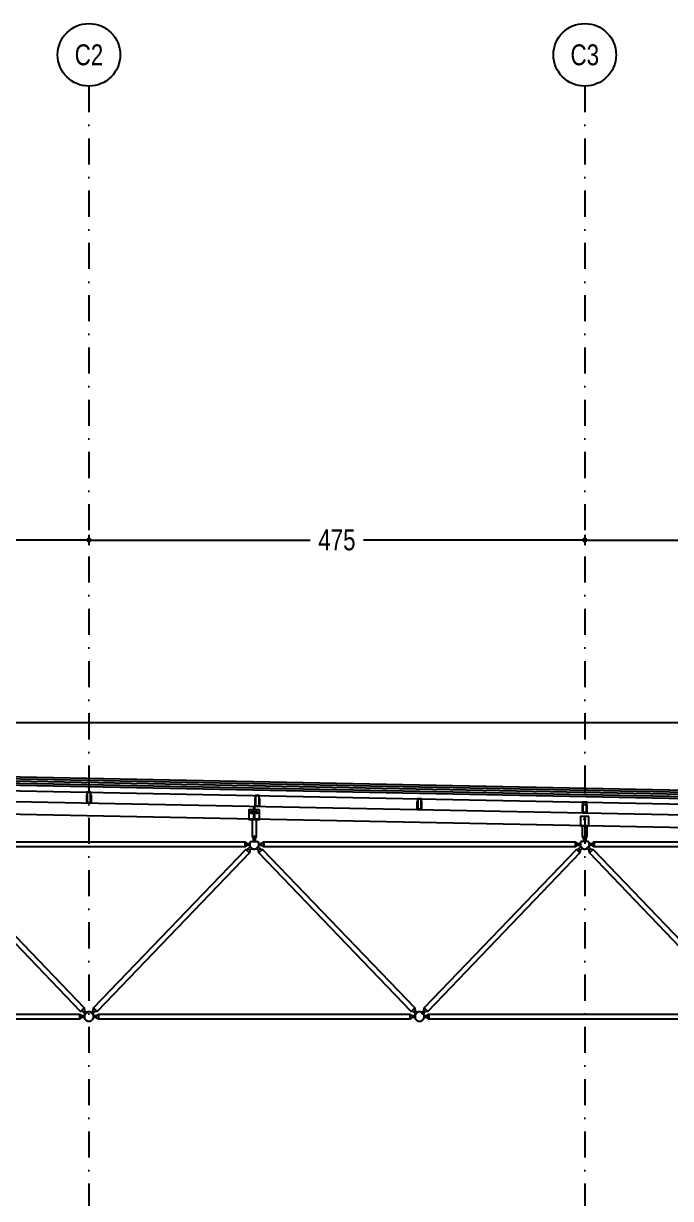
# Model space of a CAD drawing. Header units: centimetres. Extents: x 77182 to 116086, y 20619 to 33555.
# Drawn here: x 86446 to 87066, y 22384 to 23510 of the extents above; entities that cross this region are included whole.
import ezdxf
from ezdxf.enums import TextEntityAlignment as Align

# ---------------------------------------------------------------- set-up
doc = ezdxf.new("R2010")
doc.units = ezdxf.units.CM
doc.header["$LTSCALE"] = 100
doc.linetypes.add('DASHDOT2', pattern=[0.5, 0.25, -0.125, 0, -0.125])
doc.linetypes.add('HIDDEN', pattern=[9.525, 6.35, -3.175])
for name, color, linetype in [('A-ANNO-DIMS', 187, 'Continuous'), ('A-ANNO-GRID', 155, 'DASHDOT2'), ('A-ELEV-01', 255, 'Continuous'), ('A-ELEV-02', 253, 'Continuous'), ('A-WALL-INSL', 249, 'Continuous'), ('A-WALL-SNWPNL', 200, 'Continuous'), ('S-STEL', 3, 'Continuous')]:
    doc.layers.add(name, color=color, linetype=linetype)
doc.styles.add('Fields_100', font='act_simplex.shx', dxfattribs={"width": 0.8, "height": 20})
doc.linetypes.add('BATTING', pattern='A,0.00254,-2.54,[134,ltypeshp.shx,S=2.54,R=0,X=-2.54,Y=0],-5.08,[134,ltypeshp.shx,S=2.54,R=180,X=2.54,Y=0],-2.54', length=10.16254)
doc.dimstyles.new('FIELDS_100', dxfattribs={"dimscale": 0, "dimtxt": 20, "dimasz": 5, "dimexe": 5, "dimexo": 5, "dimgap": 5, "dimtad": 0, "dimdec": 0, "dimzin": 0, "dimdsep": 46, "dimtxsty": 'Fields_100', "dimblk": 'DOT', "dimcen": 0.09, "dimclrt": 50, "dimadec": 0, "dimazin": 0, "dimtfac": 1, "dimtdec": 0, "dimtix": 1, "dimtofl": 0, "dimtmove": 1, "dimatfit": 3, "dimfxl": 5, "dimfxlon": 1, "dimtolj": 1, "dimtzin": 0, "dimarcsym": 0})

# ---------------------------------------------------------------- blocks, each defined once
blk = doc.blocks.new('_Dot')
at = {"color": 0, "linetype": 'ByBlock', "lineweight": -2}
blk.add_line((-0.5, 0), (-1, 0), dxfattribs=at)
at = {"color": 0, "linetype": 'ByBlock', "const_width": 0.5}
blk.add_lwpolyline([(-0.25, 0, 1), (0.25, 0, 1)], format="xyb", close=True, dxfattribs=at)
blk = doc.blocks.new('*D84')
at = {"layer": 'A-ANNO-DIMS', "color": 0, "lineweight": -2, "transparency": 16777216}
for p, q in [((86034.1, 23020.2), (86034.1, 23010.2)), ((86039.1, 23015.2), (86246, 23015.2)), ((86504.1, 23015.2), (86297.1, 23015.2)), ((86509.1, 23020.2), (86509.1, 23010.2))]:
    blk.add_line(p, q, dxfattribs=at)
at = {"layer": 'DEFPOINTS', "color": 0, "transparency": 16777216}
for p in [(86034.1, 23215.2), (86509.1, 23215.2), (86509.1, 23015.2)]:
    blk.add_point(p, dxfattribs=at)
at = {"layer": 'A-ANNO-DIMS', "color": 0, "lineweight": -2, "transparency": 16777216, "xscale": 5, "yscale": 5, "zscale": 5, "rotation": 180}
blk.add_blockref('_Dot', (86034.1, 23015.2), dxfattribs=at)
at = {"layer": 'A-ANNO-DIMS', "color": 0, "lineweight": -2, "transparency": 16777216, "xscale": 5, "yscale": 5, "zscale": 5}
blk.add_blockref('_Dot', (86509.1, 23015.2), dxfattribs=at)
at = {"layer": 'A-ANNO-DIMS', "color": 50, "transparency": 16777216, "insert": (86271.6, 23015.2), "char_height": 20, "attachment_point": 5, "style": 'Fields_100'}
blk.add_mtext('\\A1;475', dxfattribs=at)
blk = doc.blocks.new('*D85')
at = {"layer": 'A-ANNO-DIMS', "color": 0, "lineweight": -2, "transparency": 16777216}
for p, q in [((86509.1, 23020.2), (86509.1, 23010.2)), ((86514.1, 23015.2), (86721, 23015.2)), ((86979.1, 23015.2), (86772.1, 23015.2)), ((86984.1, 23020.2), (86984.1, 23010.2))]:
    blk.add_line(p, q, dxfattribs=at)
at = {"layer": 'DEFPOINTS', "color": 0, "transparency": 16777216}
for p in [(86509.1, 23215.2), (86984.1, 23215.2), (86984.1, 23015.2)]:
    blk.add_point(p, dxfattribs=at)
at = {"layer": 'A-ANNO-DIMS', "color": 0, "lineweight": -2, "transparency": 16777216, "xscale": 5, "yscale": 5, "zscale": 5, "rotation": 180}
blk.add_blockref('_Dot', (86509.1, 23015.2), dxfattribs=at)
at = {"layer": 'A-ANNO-DIMS', "color": 0, "lineweight": -2, "transparency": 16777216, "xscale": 5, "yscale": 5, "zscale": 5}
blk.add_blockref('_Dot', (86984.1, 23015.2), dxfattribs=at)
at = {"layer": 'A-ANNO-DIMS', "color": 50, "transparency": 16777216, "insert": (86746.6, 23015.2), "char_height": 20, "attachment_point": 5, "style": 'Fields_100'}
blk.add_mtext('\\A1;475', dxfattribs=at)
blk = doc.blocks.new('*D86')
at = {"layer": 'A-ANNO-DIMS', "color": 0, "lineweight": -2, "transparency": 16777216}
for p, q in [((86984.1, 23020.2), (86984.1, 23010.2)), ((86989.1, 23015.2), (87196, 23015.2)), ((87454.1, 23015.2), (87247.1, 23015.2)), ((87459.1, 23020.2), (87459.1, 23010.2))]:
    blk.add_line(p, q, dxfattribs=at)
at = {"layer": 'DEFPOINTS', "color": 0, "transparency": 16777216}
for p in [(86984.1, 23215.2), (87459.1, 23215.2), (87459.1, 23015.2)]:
    blk.add_point(p, dxfattribs=at)
at = {"layer": 'A-ANNO-DIMS', "color": 0, "lineweight": -2, "transparency": 16777216, "xscale": 5, "yscale": 5, "zscale": 5, "rotation": 180}
blk.add_blockref('_Dot', (86984.1, 23015.2), dxfattribs=at)
at = {"layer": 'A-ANNO-DIMS', "color": 0, "lineweight": -2, "transparency": 16777216, "xscale": 5, "yscale": 5, "zscale": 5}
blk.add_blockref('_Dot', (87459.1, 23015.2), dxfattribs=at)
at = {"layer": 'A-ANNO-DIMS', "color": 50, "transparency": 16777216, "insert": (87221.6, 23015.2), "char_height": 20, "attachment_point": 5, "style": 'Fields_100'}
blk.add_mtext('\\A1;475', dxfattribs=at)

msp = doc.modelspace()

# ---------------------------------------------------------------- linework, layer by layer
at = {"layer": 'A-ANNO-GRID'}
for p, q in [((86509.1, 23450.3), (86509.1, 21881.9)), ((86984.1, 23450.3), (86984.1, 21881.9))]:
    msp.add_line(p, q, dxfattribs=at)
at = {"layer": 'A-ANNO-GRID', "linetype": 'Continuous', "ltscale": 10}
for centre in [(86509.1, 23480.3), (86984.1, 23480.3)]:
    msp.add_circle(centre, 30, dxfattribs=at)
at = {"layer": 'A-ELEV-01'}
for points in [[(84609, 22811.4), (87384, 22755.9)], [(84767.9, 22797.9), (87304.7, 22747.2)], [(84767.9, 22785.9), (87304.7, 22735.2)], [(86666.9, 22756.4), (86666.9, 22759.9)], [(86667.9, 22756.4), (86667.9, 22759.9)]]:
    msp.add_lwpolyline(points, dxfattribs=at)
at = {"layer": 'A-ELEV-01', "linetype": 'HIDDEN', "ltscale": 0.05}
for points in [[(86666.9, 22748), (86666.9, 22756.4)], [(86667.9, 22747.9), (86667.9, 22756.4)]]:
    msp.add_lwpolyline(points, dxfattribs=at)
at = {"layer": 'A-ELEV-02'}
msp.add_line((81699.4, 22840.4), (87518.6, 22840.4), dxfattribs=at)
for points in [[(86511.1, 22763.4), (86506.9, 22763.4), (86506.9, 22770.4), (86506.6, 22770.4), (86506.6, 22763.1), (86511.4, 22763.1), (86511.4, 22770.4), (86511.1, 22770.4)], [(86672.4, 22760.2), (86668.2, 22760.2), (86668.2, 22767.2), (86667.9, 22767.2), (86667.9, 22759.9), (86672.7, 22759.9), (86672.7, 22767.2), (86672.4, 22767.2)], [(86827.8, 22757.1), (86823.6, 22757.1), (86823.6, 22764.1), (86823.3, 22764.1), (86823.3, 22756.8), (86828.1, 22756.8), (86828.1, 22764.1), (86827.8, 22764.1)], [(86672.4, 22756.4), (86662.4, 22756.4), (86662.4, 22747.4), (86672.4, 22747.4)], [(86670.6, 22753.9), (86670.6, 22754), (86670.6, 22754), (86670.6, 22754), (86670.6, 22754), (86670.6, 22754), (86670.6, 22754), (86670.6, 22754), (86670.6, 22754.1), (86670.6, 22754.1), (86670.6, 22754.1), (86670.6, 22754.1), (86670.5, 22754.1), (86670.5, 22754.1), (86670.5, 22754.2), (86670.5, 22754.2), (86670.5, 22754.2), (86670.5, 22754.2), (86670.5, 22754.2), (86670.5, 22754.2), (86670.5, 22754.3), (86670.5, 22754.3), (86670.5, 22754.3), (86670.5, 22754.3), (86670.5, 22754.3), (86670.5, 22754.3), (86670.4, 22754.4), (86670.4, 22754.4), (86670.4, 22754.4), (86670.4, 22754.4), (86670.4, 22754.4), (86670.4, 22754.4), (86670.4, 22754.4), (86670.4, 22754.4), (86670.3, 22754.5), (86670.3, 22754.5), (86670.3, 22754.5), (86670.3, 22754.5), (86670.3, 22754.5), (86670.3, 22754.5), (86670.3, 22754.5), (86670.2, 22754.5), (86670.2, 22754.5), (86670.2, 22754.6), (86670.2, 22754.6), (86670.2, 22754.6), (86670.2, 22754.6), (86670.2, 22754.6), (86670.1, 22754.6), (86670.1, 22754.6), (86670.1, 22754.6), (86670.1, 22754.6), (86670.1, 22754.6), (86670.1, 22754.6), (86670, 22754.6), (86670, 22754.6), (86670, 22754.6), (86670, 22754.6), (86670, 22754.6), (86670, 22754.6), (86669.9, 22754.6), (86669.9, 22754.6), (86669.9, 22754.6), (86669.9, 22754.6), (86669.9, 22754.6), (86669.9, 22754.6), (86669.8, 22754.6), (86669.8, 22754.6), (86669.8, 22754.6), (86669.8, 22754.6), (86669.8, 22754.6), (86669.8, 22754.6), (86669.7, 22754.6), (86669.7, 22754.6), (86669.7, 22754.6), (86669.7, 22754.6), (86669.7, 22754.6), (86669.7, 22754.6), (86669.7, 22754.6), (86669.6, 22754.6), (86669.6, 22754.6), (86669.6, 22754.6), (86669.6, 22754.6), (86669.6, 22754.6), (86669.6, 22754.6), (86669.5, 22754.6), (86669.5, 22754.5), (86669.5, 22754.5), (86669.5, 22754.5), (86669.5, 22754.5), (86669.5, 22754.5), (86669.4, 22754.5), (86669.4, 22754.5), (86669.4, 22754.5), (86669.4, 22754.5), (86669.4, 22754.4), (86669.4, 22754.4), (86669.4, 22754.4), (86669.4, 22754.4), (86669.3, 22754.4), (86669.3, 22754.4), (86669.3, 22754.4), (86669.3, 22754.4), (86669.3, 22754.3), (86669.3, 22754.3), (86669.3, 22754.3), (86669.3, 22754.3), (86669.3, 22754.3), (86669.3, 22754.3), (86669.2, 22754.2), (86669.2, 22754.2), (86669.2, 22754.2), (86669.2, 22754.2), (86669.2, 22754.2), (86669.2, 22754.2), (86669.2, 22754.1), (86669.2, 22754.1), (86669.2, 22754.1), (86669.2, 22754.1), (86669.2, 22754.1), (86669.2, 22754.1), (86669.2, 22754), (86669.2, 22754), (86669.2, 22754), (86669.2, 22754), (86669.2, 22754), (86669.2, 22754), (86669.2, 22754), (86669.2, 22753.9), (86669.2, 22753.9), (86669.2, 22753.9), (86669.2, 22753.9), (86669.2, 22753.9), (86669.2, 22753.9), (86669.2, 22753.8), (86669.2, 22753.8), (86669.2, 22753.8), (86669.2, 22753.8), (86669.2, 22753.8), (86669.2, 22753.8), (86669.2, 22753.7), (86669.2, 22753.7), (86669.2, 22753.7), (86669.2, 22753.7), (86669.2, 22753.7), (86669.2, 22753.7), (86669.2, 22753.6), (86669.2, 22753.6), (86669.3, 22753.6), (86669.3, 22753.6), (86669.3, 22753.6), (86669.3, 22753.6), (86669.3, 22753.6), (86669.3, 22753.5), (86669.3, 22753.5), (86669.3, 22753.5), (86669.3, 22753.5), (86669.3, 22753.5), (86669.4, 22753.5), (86669.4, 22753.5), (86669.4, 22753.4), (86669.4, 22753.4), (86669.4, 22753.4), (86669.4, 22753.4), (86669.4, 22753.4), (86669.4, 22753.4), (86669.5, 22753.4), (86669.5, 22753.4), (86669.5, 22753.4), (86669.5, 22753.3), (86669.5, 22753.3), (86669.5, 22753.3), (86669.6, 22753.3), (86669.6, 22753.3), (86669.6, 22753.3), (86669.6, 22753.3), (86669.6, 22753.3), (86669.6, 22753.3), (86669.7, 22753.3), (86669.7, 22753.3), (86669.7, 22753.3), (86669.7, 22753.3), (86669.7, 22753.3), (86669.7, 22753.3), (86669.7, 22753.2), (86669.8, 22753.2), (86669.8, 22753.2), (86669.8, 22753.2), (86669.8, 22753.2), (86669.8, 22753.2), (86669.8, 22753.2), (86669.9, 22753.2), (86669.9, 22753.2), (86669.9, 22753.2), (86669.9, 22753.2), (86669.9, 22753.2), (86669.9, 22753.2), (86670, 22753.2), (86670, 22753.2), (86670, 22753.2), (86670, 22753.2), (86670, 22753.3), (86670, 22753.3), (86670.1, 22753.3), (86670.1, 22753.3), (86670.1, 22753.3), (86670.1, 22753.3), (86670.1, 22753.3), (86670.1, 22753.3), (86670.2, 22753.3), (86670.2, 22753.3), (86670.2, 22753.3), (86670.2, 22753.3), (86670.2, 22753.3), (86670.2, 22753.3), (86670.2, 22753.3), (86670.3, 22753.4), (86670.3, 22753.4), (86670.3, 22753.4), (86670.3, 22753.4), (86670.3, 22753.4), (86670.3, 22753.4), (86670.3, 22753.4), (86670.4, 22753.4), (86670.4, 22753.4), (86670.4, 22753.5), (86670.4, 22753.5), (86670.4, 22753.5), (86670.4, 22753.5), (86670.4, 22753.5), (86670.4, 22753.5), (86670.5, 22753.5), (86670.5, 22753.6), (86670.5, 22753.6), (86670.5, 22753.6), (86670.5, 22753.6), (86670.5, 22753.6), (86670.5, 22753.6), (86670.5, 22753.6), (86670.5, 22753.7), (86670.5, 22753.7), (86670.5, 22753.7), (86670.5, 22753.7), (86670.5, 22753.7), (86670.5, 22753.7), (86670.6, 22753.8), (86670.6, 22753.8), (86670.6, 22753.8), (86670.6, 22753.8), (86670.6, 22753.8), (86670.6, 22753.8), (86670.6, 22753.9), (86670.6, 22753.9), (86670.6, 22753.9), (86670.6, 22753.9), (86670.6, 22753.9)], [(86986.1, 22753.9), (86981.9, 22753.9), (86981.9, 22760.9), (86981.6, 22760.9), (86981.6, 22753.6), (86986.4, 22753.6), (86986.4, 22760.9), (86986.1, 22760.9)], [(86988, 22750.1), (86980, 22750.1), (86980, 22741.1), (86988, 22741.1)], [(86984.7, 22747.6), (86984.7, 22747.6), (86984.7, 22747.6), (86984.7, 22747.7), (86984.7, 22747.7), (86984.7, 22747.7), (86984.7, 22747.7), (86984.7, 22747.7), (86984.7, 22747.7), (86984.7, 22747.7), (86984.7, 22747.8), (86984.7, 22747.8), (86984.7, 22747.8), (86984.7, 22747.8), (86984.7, 22747.8), (86984.7, 22747.8), (86984.7, 22747.9), (86984.7, 22747.9), (86984.7, 22747.9), (86984.7, 22747.9), (86984.7, 22747.9), (86984.7, 22747.9), (86984.6, 22748), (86984.6, 22748), (86984.6, 22748), (86984.6, 22748), (86984.6, 22748), (86984.6, 22748), (86984.6, 22748), (86984.6, 22748.1), (86984.6, 22748.1), (86984.6, 22748.1), (86984.5, 22748.1), (86984.5, 22748.1), (86984.5, 22748.1), (86984.5, 22748.1), (86984.5, 22748.1), (86984.5, 22748.2), (86984.5, 22748.2), (86984.4, 22748.2), (86984.4, 22748.2), (86984.4, 22748.2), (86984.4, 22748.2), (86984.4, 22748.2), (86984.4, 22748.2), (86984.3, 22748.2), (86984.3, 22748.2), (86984.3, 22748.2), (86984.3, 22748.3), (86984.3, 22748.3), (86984.3, 22748.3), (86984.3, 22748.3), (86984.2, 22748.3), (86984.2, 22748.3), (86984.2, 22748.3), (86984.2, 22748.3), (86984.2, 22748.3), (86984.2, 22748.3), (86984.1, 22748.3), (86984.1, 22748.3), (86984.1, 22748.3), (86984.1, 22748.3), (86984.1, 22748.3), (86984.1, 22748.3), (86984, 22748.3), (86984, 22748.3), (86984, 22748.3), (86984, 22748.3), (86984, 22748.3), (86984, 22748.3), (86983.9, 22748.3), (86983.9, 22748.3), (86983.9, 22748.3), (86983.9, 22748.3), (86983.9, 22748.3), (86983.9, 22748.3), (86983.9, 22748.3), (86983.8, 22748.3), (86983.8, 22748.3), (86983.8, 22748.3), (86983.8, 22748.3), (86983.8, 22748.2), (86983.8, 22748.2), (86983.7, 22748.2), (86983.7, 22748.2), (86983.7, 22748.2), (86983.7, 22748.2), (86983.7, 22748.2), (86983.7, 22748.2), (86983.6, 22748.2), (86983.6, 22748.2), (86983.6, 22748.2), (86983.6, 22748.1), (86983.6, 22748.1), (86983.6, 22748.1), (86983.6, 22748.1), (86983.5, 22748.1), (86983.5, 22748.1), (86983.5, 22748.1), (86983.5, 22748.1), (86983.5, 22748), (86983.5, 22748), (86983.5, 22748), (86983.5, 22748), (86983.5, 22748), (86983.4, 22748), (86983.4, 22748), (86983.4, 22747.9), (86983.4, 22747.9), (86983.4, 22747.9), (86983.4, 22747.9), (86983.4, 22747.9), (86983.4, 22747.9), (86983.4, 22747.8), (86983.4, 22747.8), (86983.4, 22747.8), (86983.4, 22747.8), (86983.4, 22747.8), (86983.4, 22747.8), (86983.4, 22747.7), (86983.4, 22747.7), (86983.4, 22747.7), (86983.3, 22747.7), (86983.3, 22747.7), (86983.3, 22747.7), (86983.3, 22747.7), (86983.3, 22747.6), (86983.3, 22747.6), (86983.3, 22747.6), (86983.3, 22747.6), (86983.3, 22747.6), (86983.3, 22747.6), (86983.3, 22747.5), (86983.3, 22747.5), (86983.3, 22747.5), (86983.4, 22747.5), (86983.4, 22747.5), (86983.4, 22747.5), (86983.4, 22747.4), (86983.4, 22747.4), (86983.4, 22747.4), (86983.4, 22747.4), (86983.4, 22747.4), (86983.4, 22747.4), (86983.4, 22747.3), (86983.4, 22747.3), (86983.4, 22747.3), (86983.4, 22747.3), (86983.4, 22747.3), (86983.4, 22747.3), (86983.4, 22747.3), (86983.4, 22747.2), (86983.5, 22747.2), (86983.5, 22747.2), (86983.5, 22747.2), (86983.5, 22747.2), (86983.5, 22747.2), (86983.5, 22747.1), (86983.5, 22747.1), (86983.5, 22747.1), (86983.5, 22747.1), (86983.6, 22747.1), (86983.6, 22747.1), (86983.6, 22747.1), (86983.6, 22747.1), (86983.6, 22747), (86983.6, 22747), (86983.6, 22747), (86983.7, 22747), (86983.7, 22747), (86983.7, 22747), (86983.7, 22747), (86983.7, 22747), (86983.7, 22747), (86983.8, 22747), (86983.8, 22747), (86983.8, 22747), (86983.8, 22746.9), (86983.8, 22746.9), (86983.8, 22746.9), (86983.9, 22746.9), (86983.9, 22746.9), (86983.9, 22746.9), (86983.9, 22746.9), (86983.9, 22746.9), (86983.9, 22746.9), (86983.9, 22746.9), (86984, 22746.9), (86984, 22746.9), (86984, 22746.9), (86984, 22746.9), (86984, 22746.9), (86984, 22746.9), (86984.1, 22746.9), (86984.1, 22746.9), (86984.1, 22746.9), (86984.1, 22746.9), (86984.1, 22746.9), (86984.1, 22746.9), (86984.2, 22746.9), (86984.2, 22746.9), (86984.2, 22746.9), (86984.2, 22746.9), (86984.2, 22746.9), (86984.2, 22746.9), (86984.3, 22746.9), (86984.3, 22746.9), (86984.3, 22746.9), (86984.3, 22747), (86984.3, 22747), (86984.3, 22747), (86984.3, 22747), (86984.4, 22747), (86984.4, 22747), (86984.4, 22747), (86984.4, 22747), (86984.4, 22747), (86984.4, 22747), (86984.5, 22747), (86984.5, 22747), (86984.5, 22747.1), (86984.5, 22747.1), (86984.5, 22747.1), (86984.5, 22747.1), (86984.5, 22747.1), (86984.6, 22747.1), (86984.6, 22747.1), (86984.6, 22747.1), (86984.6, 22747.2), (86984.6, 22747.2), (86984.6, 22747.2), (86984.6, 22747.2), (86984.6, 22747.2), (86984.6, 22747.2), (86984.6, 22747.3), (86984.7, 22747.3), (86984.7, 22747.3), (86984.7, 22747.3), (86984.7, 22747.3), (86984.7, 22747.3), (86984.7, 22747.3), (86984.7, 22747.4), (86984.7, 22747.4), (86984.7, 22747.4), (86984.7, 22747.4), (86984.7, 22747.4), (86984.7, 22747.4), (86984.7, 22747.5), (86984.7, 22747.5), (86984.7, 22747.5), (86984.7, 22747.5), (86984.7, 22747.5), (86984.7, 22747.5), (86984.7, 22747.6), (86984.7, 22747.6), (86984.7, 22747.6)], [(86354.3, 22721.1), (86356.3, 22719), (86358.8, 22718.5), (86504.5, 22566.6), (86504.8, 22564.2), (86506.9, 22562.1), (86505.5, 22560.7), (86503.4, 22562.8), (86501, 22563.3), (86355.3, 22715.2), (86354.9, 22717.6), (86352.8, 22719.8)], [(86670.9, 22721.1), (86673, 22719), (86675.4, 22718.5), (86821.2, 22566.6), (86821.5, 22564.2), (86823.6, 22562.1), (86822.1, 22560.7), (86820.1, 22562.8), (86817.7, 22563.3), (86671.9, 22715.2), (86671.6, 22717.6), (86669.5, 22719.8)], [(86827.8, 22562.1), (86829.9, 22564.2), (86830.3, 22566.6), (86976, 22718.5), (86978.4, 22719), (86980.5, 22721.1), (86981.9, 22719.8), (86979.8, 22717.6), (86979.5, 22715.2), (86833.8, 22563.3), (86831.3, 22562.8), (86829.3, 22560.7)], [(86987.6, 22721.1), (86989.7, 22719), (86992.1, 22718.5), (87137.8, 22566.6), (87138.2, 22564.2), (87140.3, 22562.1), (87138.8, 22560.7), (87136.7, 22562.8), (87134.3, 22563.3), (86988.6, 22715.2), (86988.2, 22717.6), (86986.2, 22719.8)], [(86513.5, 22558.4), (86513.5, 22558.5), (86513.5, 22558.6), (86513.5, 22558.7), (86513.5, 22558.8), (86513.5, 22558.9), (86513.5, 22559), (86513.5, 22559.1), (86513.5, 22559.2), (86513.4, 22559.3), (86513.4, 22559.4), (86513.4, 22559.5), (86513.4, 22559.6), (86513.3, 22559.8), (86513.3, 22559.9), (86513.3, 22560), (86513.2, 22560.1), (86513.2, 22560.2), (86513.1, 22560.3), (86513.1, 22560.4), (86513, 22560.5), (86513, 22560.6), (86512.9, 22560.7), (86512.9, 22560.8), (86512.8, 22560.9), (86512.7, 22561), (86512.7, 22561.1), (86512.6, 22561.2), (86512.5, 22561.2), (86512.5, 22561.3), (86512.4, 22561.4), (86512.3, 22561.5), (86512.2, 22561.6), (86512.1, 22561.7), (86512.1, 22561.8), (86512, 22561.8), (86511.9, 22561.9), (86511.8, 22562), (86511.7, 22562), (86511.6, 22562.1), (86511.5, 22562.2), (86511.4, 22562.2), (86511.3, 22562.3), (86511.2, 22562.4), (86511.1, 22562.4), (86511, 22562.5), (86510.9, 22562.5), (86510.8, 22562.6), (86510.7, 22562.6), (86510.6, 22562.6), (86510.5, 22562.7), (86510.4, 22562.7), (86510.3, 22562.7), (86510.2, 22562.8), (86510.1, 22562.8), (86510, 22562.8), (86509.9, 22562.8), (86509.8, 22562.9), (86509.7, 22562.9), (86509.6, 22562.9), (86509.4, 22562.9), (86509.3, 22562.9), (86509.2, 22562.9), (86509.1, 22562.9), (86509, 22562.9), (86508.9, 22562.9), (86508.8, 22562.9), (86508.7, 22562.9), (86508.6, 22562.9), (86508.5, 22562.9), (86508.4, 22562.9), (86508.3, 22562.9), (86508.2, 22562.8), (86508.1, 22562.8), (86508, 22562.8), (86507.9, 22562.8), (86507.8, 22562.7), (86507.7, 22562.7), (86507.6, 22562.7), (86507.5, 22562.6), (86507.4, 22562.6), (86507.3, 22562.6), (86507.2, 22562.5), (86507.1, 22562.5), (86507, 22562.4), (86506.9, 22562.4), (86506.8, 22562.3), (86506.7, 22562.2), (86506.6, 22562.2), (86506.5, 22562.1), (86506.4, 22562), (86506.3, 22562), (86506.2, 22561.9), (86506.1, 22561.8), (86506, 22561.8), (86505.9, 22561.7), (86505.9, 22561.6), (86505.8, 22561.5), (86505.7, 22561.4), (86505.6, 22561.3), (86505.5, 22561.2), (86505.5, 22561.2), (86505.4, 22561.1), (86505.3, 22561), (86505.3, 22560.9), (86505.2, 22560.8), (86505.2, 22560.7), (86505.1, 22560.6), (86505, 22560.5), (86505, 22560.4), (86504.9, 22560.3), (86504.9, 22560.2), (86504.9, 22560.1), (86504.8, 22560), (86504.8, 22559.9), (86504.7, 22559.8), (86504.7, 22559.6), (86504.7, 22559.5), (86504.7, 22559.4), (86504.6, 22559.3), (86504.6, 22559.2), (86504.6, 22559.1), (86504.6, 22559), (86504.6, 22558.9), (86504.6, 22558.8), (86504.6, 22558.7), (86504.5, 22558.6), (86504.5, 22558.5), (86504.5, 22558.4), (86504.5, 22558.3), (86504.5, 22558.2), (86504.6, 22558.1), (86504.6, 22558), (86504.6, 22557.9), (86504.6, 22557.8), (86504.6, 22557.7), (86504.6, 22557.6), (86504.6, 22557.5), (86504.7, 22557.4), (86504.7, 22557.3), (86504.7, 22557.2), (86504.7, 22557.1), (86504.8, 22557), (86504.8, 22556.9), (86504.9, 22556.8), (86504.9, 22556.6), (86504.9, 22556.5), (86505, 22556.4), (86505, 22556.3), (86505.1, 22556.2), (86505.2, 22556.1), (86505.2, 22556), (86505.3, 22555.9), (86505.3, 22555.9), (86505.4, 22555.8), (86505.5, 22555.7), (86505.5, 22555.6), (86505.6, 22555.5), (86505.7, 22555.4), (86505.8, 22555.3), (86505.9, 22555.2), (86505.9, 22555.1), (86506, 22555.1), (86506.1, 22555), (86506.2, 22554.9), (86506.3, 22554.8), (86506.4, 22554.8), (86506.5, 22554.7), (86506.6, 22554.6), (86506.7, 22554.6), (86506.8, 22554.5), (86506.9, 22554.5), (86507, 22554.4), (86507.1, 22554.4), (86507.2, 22554.3), (86507.3, 22554.3), (86507.4, 22554.2), (86507.5, 22554.2), (86507.6, 22554.1), (86507.7, 22554.1), (86507.8, 22554.1), (86507.9, 22554.1), (86508, 22554), (86508.1, 22554), (86508.2, 22554), (86508.3, 22554), (86508.4, 22554), (86508.5, 22553.9), (86508.6, 22553.9), (86508.7, 22553.9), (86508.8, 22553.9), (86508.9, 22553.9), (86509, 22553.9), (86509.1, 22553.9), (86509.2, 22553.9), (86509.3, 22553.9), (86509.4, 22553.9), (86509.6, 22553.9), (86509.7, 22554), (86509.8, 22554), (86509.9, 22554), (86510, 22554), (86510.1, 22554), (86510.2, 22554.1), (86510.3, 22554.1), (86510.4, 22554.1), (86510.5, 22554.1), (86510.6, 22554.2), (86510.7, 22554.2), (86510.8, 22554.3), (86510.9, 22554.3), (86511, 22554.4), (86511.1, 22554.4), (86511.2, 22554.5), (86511.3, 22554.5), (86511.4, 22554.6), (86511.5, 22554.6), (86511.6, 22554.7), (86511.7, 22554.8), (86511.8, 22554.8), (86511.9, 22554.9), (86512, 22555), (86512.1, 22555.1), (86512.1, 22555.1), (86512.2, 22555.2), (86512.3, 22555.3), (86512.4, 22555.4), (86512.5, 22555.5), (86512.5, 22555.6), (86512.6, 22555.7), (86512.7, 22555.8), (86512.7, 22555.9), (86512.8, 22555.9), (86512.9, 22556), (86512.9, 22556.1), (86513, 22556.2), (86513, 22556.3), (86513.1, 22556.4), (86513.1, 22556.5), (86513.2, 22556.6), (86513.2, 22556.8), (86513.3, 22556.9), (86513.3, 22557), (86513.3, 22557.1), (86513.4, 22557.2), (86513.4, 22557.3), (86513.4, 22557.4), (86513.4, 22557.5), (86513.5, 22557.6), (86513.5, 22557.7), (86513.5, 22557.8), (86513.5, 22557.9), (86513.5, 22558), (86513.5, 22558.1), (86513.5, 22558.2), (86513.5, 22558.3)], [(86830.2, 22558.4), (86830.2, 22558.5), (86830.2, 22558.6), (86830.2, 22558.7), (86830.2, 22558.8), (86830.2, 22558.9), (86830.2, 22559), (86830.2, 22559.1), (86830.1, 22559.2), (86830.1, 22559.3), (86830.1, 22559.4), (86830.1, 22559.5), (86830, 22559.6), (86830, 22559.8), (86830, 22559.9), (86829.9, 22560), (86829.9, 22560.1), (86829.9, 22560.2), (86829.8, 22560.3), (86829.8, 22560.4), (86829.7, 22560.5), (86829.7, 22560.6), (86829.6, 22560.7), (86829.5, 22560.8), (86829.5, 22560.9), (86829.4, 22561), (86829.3, 22561.1), (86829.3, 22561.2), (86829.2, 22561.2), (86829.1, 22561.3), (86829.1, 22561.4), (86829, 22561.5), (86828.9, 22561.6), (86828.8, 22561.7), (86828.7, 22561.8), (86828.6, 22561.8), (86828.5, 22561.9), (86828.5, 22562), (86828.4, 22562), (86828.3, 22562.1), (86828.2, 22562.2), (86828.1, 22562.2), (86828, 22562.3), (86827.9, 22562.4), (86827.8, 22562.4), (86827.7, 22562.5), (86827.6, 22562.5), (86827.5, 22562.6), (86827.4, 22562.6), (86827.3, 22562.6), (86827.2, 22562.7), (86827.1, 22562.7), (86826.9, 22562.7), (86826.8, 22562.8), (86826.7, 22562.8), (86826.6, 22562.8), (86826.5, 22562.8), (86826.4, 22562.9), (86826.3, 22562.9), (86826.2, 22562.9), (86826.1, 22562.9), (86826, 22562.9), (86825.9, 22562.9), (86825.8, 22562.9), (86825.7, 22562.9), (86825.6, 22562.9), (86825.5, 22562.9), (86825.4, 22562.9), (86825.3, 22562.9), (86825.2, 22562.9), (86825.1, 22562.9), (86825, 22562.9), (86824.9, 22562.8), (86824.8, 22562.8), (86824.7, 22562.8), (86824.6, 22562.8), (86824.5, 22562.7), (86824.4, 22562.7), (86824.3, 22562.7), (86824.2, 22562.6), (86824.1, 22562.6), (86823.9, 22562.6), (86823.8, 22562.5), (86823.7, 22562.5), (86823.6, 22562.4), (86823.5, 22562.4), (86823.4, 22562.3), (86823.3, 22562.2), (86823.2, 22562.2), (86823.2, 22562.1), (86823.1, 22562), (86823, 22562), (86822.9, 22561.9), (86822.8, 22561.8), (86822.7, 22561.8), (86822.6, 22561.7), (86822.5, 22561.6), (86822.4, 22561.5), (86822.4, 22561.4), (86822.3, 22561.3), (86822.2, 22561.2), (86822.1, 22561.2), (86822.1, 22561.1), (86822, 22561), (86821.9, 22560.9), (86821.9, 22560.8), (86821.8, 22560.7), (86821.8, 22560.6), (86821.7, 22560.5), (86821.7, 22560.4), (86821.6, 22560.3), (86821.6, 22560.2), (86821.5, 22560.1), (86821.5, 22560), (86821.4, 22559.9), (86821.4, 22559.8), (86821.4, 22559.6), (86821.4, 22559.5), (86821.3, 22559.4), (86821.3, 22559.3), (86821.3, 22559.2), (86821.3, 22559.1), (86821.3, 22559), (86821.2, 22558.9), (86821.2, 22558.8), (86821.2, 22558.7), (86821.2, 22558.6), (86821.2, 22558.5), (86821.2, 22558.4), (86821.2, 22558.3), (86821.2, 22558.2), (86821.2, 22558.1), (86821.2, 22558), (86821.2, 22557.9), (86821.3, 22557.8), (86821.3, 22557.7), (86821.3, 22557.6), (86821.3, 22557.5), (86821.3, 22557.4), (86821.4, 22557.3), (86821.4, 22557.2), (86821.4, 22557.1), (86821.4, 22557), (86821.5, 22556.9), (86821.5, 22556.8), (86821.6, 22556.6), (86821.6, 22556.5), (86821.7, 22556.4), (86821.7, 22556.3), (86821.8, 22556.2), (86821.8, 22556.1), (86821.9, 22556), (86821.9, 22555.9), (86822, 22555.9), (86822.1, 22555.8), (86822.1, 22555.7), (86822.2, 22555.6), (86822.3, 22555.5), (86822.4, 22555.4), (86822.4, 22555.3), (86822.5, 22555.2), (86822.6, 22555.1), (86822.7, 22555.1), (86822.8, 22555), (86822.9, 22554.9), (86823, 22554.8), (86823.1, 22554.8), (86823.2, 22554.7), (86823.2, 22554.6), (86823.3, 22554.6), (86823.4, 22554.5), (86823.5, 22554.5), (86823.6, 22554.4), (86823.7, 22554.4), (86823.8, 22554.3), (86823.9, 22554.3), (86824.1, 22554.2), (86824.2, 22554.2), (86824.3, 22554.1), (86824.4, 22554.1), (86824.5, 22554.1), (86824.6, 22554.1), (86824.7, 22554), (86824.8, 22554), (86824.9, 22554), (86825, 22554), (86825.1, 22554), (86825.2, 22553.9), (86825.3, 22553.9), (86825.4, 22553.9), (86825.5, 22553.9), (86825.6, 22553.9), (86825.7, 22553.9), (86825.8, 22553.9), (86825.9, 22553.9), (86826, 22553.9), (86826.1, 22553.9), (86826.2, 22553.9), (86826.3, 22554), (86826.4, 22554), (86826.5, 22554), (86826.6, 22554), (86826.7, 22554), (86826.8, 22554.1), (86826.9, 22554.1), (86827.1, 22554.1), (86827.2, 22554.1), (86827.3, 22554.2), (86827.4, 22554.2), (86827.5, 22554.3), (86827.6, 22554.3), (86827.7, 22554.4), (86827.8, 22554.4), (86827.9, 22554.5), (86828, 22554.5), (86828.1, 22554.6), (86828.2, 22554.6), (86828.3, 22554.7), (86828.4, 22554.8), (86828.5, 22554.8), (86828.5, 22554.9), (86828.6, 22555), (86828.7, 22555.1), (86828.8, 22555.1), (86828.9, 22555.2), (86829, 22555.3), (86829.1, 22555.4), (86829.1, 22555.5), (86829.2, 22555.6), (86829.3, 22555.7), (86829.3, 22555.8), (86829.4, 22555.9), (86829.5, 22555.9), (86829.5, 22556), (86829.6, 22556.1), (86829.7, 22556.2), (86829.7, 22556.3), (86829.8, 22556.4), (86829.8, 22556.5), (86829.9, 22556.6), (86829.9, 22556.8), (86829.9, 22556.9), (86830, 22557), (86830, 22557.1), (86830, 22557.2), (86830.1, 22557.3), (86830.1, 22557.4), (86830.1, 22557.5), (86830.1, 22557.6), (86830.2, 22557.7), (86830.2, 22557.8), (86830.2, 22557.9), (86830.2, 22558), (86830.2, 22558.1), (86830.2, 22558.2), (86830.2, 22558.3)]]:
    msp.add_lwpolyline(points, close=True, dxfattribs=at)
for points in [[(86506.6, 22769.1), (86506.9, 22769.1)], [(86506.6, 22767.7), (86506.9, 22767.7)], [(86511.1, 22769.1), (86511.4, 22769.1)], [(86511.1, 22767.7), (86511.4, 22767.7)], [(86667.9, 22765.9), (86668.2, 22765.9)], [(86667.9, 22764.5), (86668.2, 22764.5)], [(86672.4, 22765.9), (86672.7, 22765.9)], [(86672.4, 22764.5), (86672.7, 22764.5)], [(86664.6, 22754.6), (86664.6, 22754.6), (86664.5, 22754.6), (86664.5, 22754.6), (86664.5, 22754.6), (86664.5, 22754.6), (86664.5, 22754.6), (86664.5, 22754.6), (86664.4, 22754.6), (86664.4, 22754.6), (86664.4, 22754.6), (86664.4, 22754.6), (86664.4, 22754.6), (86664.4, 22754.6), (86664.4, 22754.6), (86664.3, 22754.6), (86664.3, 22754.6), (86664.3, 22754.6), (86664.3, 22754.6), (86664.3, 22754.6), (86664.3, 22754.6), (86664.2, 22754.6), (86664.2, 22754.5), (86664.2, 22754.5), (86664.2, 22754.5), (86664.2, 22754.5), (86664.2, 22754.5), (86664.1, 22754.5), (86664.1, 22754.5), (86664.1, 22754.5), (86664.1, 22754.5), (86664.1, 22754.4), (86664.1, 22754.4), (86664.1, 22754.4), (86664.1, 22754.4), (86664, 22754.4), (86664, 22754.4), (86664, 22754.4), (86664, 22754.4), (86664, 22754.3), (86664, 22754.3), (86664, 22754.3), (86664, 22754.3), (86664, 22754.3), (86664, 22754.3), (86663.9, 22754.2), (86663.9, 22754.2), (86663.9, 22754.2), (86663.9, 22754.2), (86663.9, 22754.2), (86663.9, 22754.2), (86663.9, 22754.1), (86663.9, 22754.1), (86663.9, 22754.1), (86663.9, 22754.1), (86663.9, 22754.1), (86663.9, 22754.1), (86663.9, 22754), (86663.9, 22754), (86663.9, 22754), (86663.9, 22754), (86663.9, 22754), (86663.9, 22754), (86663.9, 22754), (86663.9, 22753.9), (86663.9, 22753.9), (86663.9, 22753.9), (86663.9, 22753.9), (86663.9, 22753.9), (86663.9, 22753.9), (86663.9, 22753.8), (86663.9, 22753.8), (86663.9, 22753.8), (86663.9, 22753.8), (86663.9, 22753.8), (86663.9, 22753.8), (86663.9, 22753.7), (86663.9, 22753.7), (86663.9, 22753.7), (86663.9, 22753.7), (86663.9, 22753.7), (86663.9, 22753.7), (86663.9, 22753.6), (86663.9, 22753.6), (86664, 22753.6), (86664, 22753.6), (86664, 22753.6), (86664, 22753.6), (86664, 22753.6), (86664, 22753.5), (86664, 22753.5), (86664, 22753.5), (86664, 22753.5), (86664, 22753.5), (86664.1, 22753.5), (86664.1, 22753.5), (86664.1, 22753.4), (86664.1, 22753.4), (86664.1, 22753.4), (86664.1, 22753.4), (86664.1, 22753.4), (86664.1, 22753.4), (86664.2, 22753.4), (86664.2, 22753.4), (86664.2, 22753.4), (86664.2, 22753.3), (86664.2, 22753.3), (86664.2, 22753.3), (86664.3, 22753.3), (86664.3, 22753.3), (86664.3, 22753.3), (86664.3, 22753.3), (86664.3, 22753.3), (86664.3, 22753.3), (86664.4, 22753.3), (86664.4, 22753.3), (86664.4, 22753.3), (86664.4, 22753.3), (86664.4, 22753.3), (86664.4, 22753.3), (86664.4, 22753.2), (86664.5, 22753.2), (86664.5, 22753.2), (86664.5, 22753.2), (86664.5, 22753.2), (86664.5, 22753.2), (86664.5, 22753.2), (86664.6, 22753.2), (86664.6, 22753.2)], [(86665.2, 22754.6), (86664.6, 22754.6)], [(86664.6, 22753.2), (86665.2, 22753.2)], [(86665.2, 22753.2), (86665.2, 22753.2), (86665.2, 22753.2), (86665.2, 22753.2), (86665.2, 22753.2), (86665.3, 22753.2), (86665.3, 22753.2), (86665.3, 22753.2), (86665.3, 22753.2), (86665.3, 22753.3), (86665.3, 22753.3), (86665.4, 22753.3), (86665.4, 22753.3), (86665.4, 22753.3), (86665.4, 22753.3), (86665.4, 22753.3), (86665.4, 22753.3), (86665.5, 22753.3), (86665.5, 22753.3), (86665.5, 22753.3), (86665.5, 22753.3), (86665.5, 22753.3), (86665.5, 22753.3), (86665.5, 22753.3), (86665.6, 22753.4), (86665.6, 22753.4), (86665.6, 22753.4), (86665.6, 22753.4), (86665.6, 22753.4), (86665.6, 22753.4), (86665.6, 22753.4), (86665.7, 22753.4), (86665.7, 22753.4), (86665.7, 22753.5), (86665.7, 22753.5), (86665.7, 22753.5), (86665.7, 22753.5), (86665.7, 22753.5), (86665.7, 22753.5), (86665.8, 22753.5), (86665.8, 22753.6), (86665.8, 22753.6), (86665.8, 22753.6), (86665.8, 22753.6), (86665.8, 22753.6), (86665.8, 22753.6), (86665.8, 22753.6), (86665.8, 22753.7), (86665.8, 22753.7), (86665.8, 22753.7), (86665.8, 22753.7), (86665.8, 22753.7), (86665.8, 22753.7), (86665.9, 22753.8), (86665.9, 22753.8), (86665.9, 22753.8), (86665.9, 22753.8), (86665.9, 22753.8), (86665.9, 22753.8), (86665.9, 22753.9), (86665.9, 22753.9), (86665.9, 22753.9), (86665.9, 22753.9), (86665.9, 22753.9), (86665.9, 22753.9), (86665.9, 22754), (86665.9, 22754), (86665.9, 22754), (86665.9, 22754), (86665.9, 22754), (86665.9, 22754), (86665.9, 22754), (86665.9, 22754.1), (86665.9, 22754.1), (86665.9, 22754.1), (86665.9, 22754.1), (86665.8, 22754.1), (86665.8, 22754.1), (86665.8, 22754.2), (86665.8, 22754.2), (86665.8, 22754.2), (86665.8, 22754.2), (86665.8, 22754.2), (86665.8, 22754.2), (86665.8, 22754.3), (86665.8, 22754.3), (86665.8, 22754.3), (86665.8, 22754.3), (86665.8, 22754.3), (86665.8, 22754.3), (86665.7, 22754.4), (86665.7, 22754.4), (86665.7, 22754.4), (86665.7, 22754.4), (86665.7, 22754.4), (86665.7, 22754.4), (86665.7, 22754.4), (86665.7, 22754.4), (86665.6, 22754.5), (86665.6, 22754.5), (86665.6, 22754.5), (86665.6, 22754.5), (86665.6, 22754.5), (86665.6, 22754.5), (86665.6, 22754.5), (86665.5, 22754.5), (86665.5, 22754.5), (86665.5, 22754.6), (86665.5, 22754.6), (86665.5, 22754.6), (86665.5, 22754.6), (86665.5, 22754.6), (86665.4, 22754.6), (86665.4, 22754.6), (86665.4, 22754.6), (86665.4, 22754.6), (86665.4, 22754.6), (86665.4, 22754.6), (86665.3, 22754.6), (86665.3, 22754.6), (86665.3, 22754.6), (86665.3, 22754.6), (86665.3, 22754.6), (86665.3, 22754.6), (86665.2, 22754.6), (86665.2, 22754.6), (86665.2, 22754.6), (86665.2, 22754.6), (86665.2, 22754.6)], [(86823.3, 22762.8), (86823.6, 22762.8)], [(86823.3, 22761.4), (86823.6, 22761.4)], [(86827.8, 22762.8), (86828.1, 22762.8)], [(86827.8, 22761.4), (86828.1, 22761.4)], [(86981.6, 22759.6), (86981.9, 22759.6)], [(86981.6, 22758.2), (86981.9, 22758.2)], [(86986.1, 22759.6), (86986.4, 22759.6)], [(86986.1, 22758.2), (86986.4, 22758.2)], [(86665.3, 22747.4), (86665.3, 22731.1)], [(86669.5, 22731.1), (86669.5, 22747.4)], [(86665.3, 22731.1), (86666.4, 22729.1)], [(86669.5, 22731.1), (86665.3, 22731.1)], [(86668.4, 22729.1), (86669.5, 22731.1)], [(86981.9, 22731.1), (86981.9, 22741.1)], [(86983, 22729.1), (86981.9, 22731.1)], [(86981.9, 22731.1), (86986.2, 22731.1)], [(86986.2, 22731.1), (86985, 22729.1)], [(86986.2, 22741.1), (86986.2, 22731.1)], [(86354.8, 22724.4), (86357.8, 22724.4), (86359.8, 22725.8), (86658.3, 22725.8), (86660.3, 22724.4), (86663.3, 22724.4)], [(86663.3, 22722.4), (86660.3, 22722.4), (86658.3, 22721), (86359.8, 22721), (86357.8, 22722.4), (86354.8, 22722.4)], [(86665.3, 22719.8), (86663.2, 22717.6), (86662.8, 22715.2), (86517.1, 22563.3), (86514.7, 22562.8), (86512.6, 22560.7), (86511.2, 22562.1), (86513.2, 22564.2), (86513.6, 22566.6), (86659.3, 22718.5), (86661.7, 22719), (86663.8, 22721.1)], [(86658.3, 22725.8), (86658.3, 22721)], [(86660.3, 22724.4), (86660.3, 22722.4)], [(86661.7, 22719), (86663.2, 22717.6)], [(86663.8, 22726.1), (86663.7, 22726), (86663.6, 22725.9), (86663.5, 22725.7), (86663.4, 22725.6), (86663.4, 22725.5), (86663.3, 22725.3), (86663.2, 22725.2), (86663.2, 22725), (86663.1, 22724.9), (86663.1, 22724.8), (86663.1, 22724.7), (86663.1, 22724.7), (86663, 22724.6), (86663, 22724.5), (86663, 22724.4), (86663, 22724.4), (86663, 22724.3), (86662.9, 22724.2), (86662.9, 22724.1), (86662.9, 22724.1), (86662.9, 22724), (86662.9, 22723.9), (86662.9, 22723.8), (86662.9, 22723.7), (86662.9, 22723.7), (86662.9, 22723.6), (86662.9, 22723.5), (86662.9, 22723.4), (86662.9, 22723.3), (86662.9, 22723.3), (86662.9, 22723.2), (86662.9, 22723.1), (86662.9, 22723), (86662.9, 22722.9), (86662.9, 22722.9), (86662.9, 22722.8), (86662.9, 22722.7), (86663, 22722.5), (86663, 22722.4), (86663, 22722.2), (86663.1, 22722.1), (86663.1, 22722), (86663.2, 22721.8), (86663.2, 22721.7), (86663.3, 22721.5), (86663.4, 22721.4), (86663.4, 22721.3), (86663.5, 22721.1), (86663.6, 22721), (86663.7, 22720.9), (86663.7, 22720.8), (86663.8, 22720.6), (86663.9, 22720.5), (86664, 22720.4), (86664.1, 22720.3), (86664.2, 22720.2), (86664.3, 22720.2), (86664.3, 22720.1), (86664.4, 22720.1), (86664.4, 22720), (86664.5, 22720), (86664.6, 22719.9), (86664.6, 22719.9), (86664.7, 22719.8), (86664.7, 22719.8), (86664.8, 22719.7), (86664.9, 22719.7), (86664.9, 22719.6), (86665, 22719.6), (86665.1, 22719.5), (86665.1, 22719.5), (86665.2, 22719.5), (86665.3, 22719.4), (86665.4, 22719.4), (86665.4, 22719.4), (86665.5, 22719.3), (86665.6, 22719.3), (86665.6, 22719.3), (86665.7, 22719.2), (86665.8, 22719.2), (86665.9, 22719.2), (86665.9, 22719.1), (86666, 22719.1), (86666.2, 22719.1), (86666.3, 22719), (86666.5, 22719), (86666.6, 22719), (86666.8, 22718.9), (86666.9, 22718.9), (86667.1, 22718.9), (86667.2, 22718.9), (86667.4, 22718.9), (86667.5, 22718.9), (86667.7, 22718.9), (86667.8, 22718.9), (86668, 22718.9), (86668.1, 22719), (86668.3, 22719), (86668.4, 22719), (86668.6, 22719.1), (86668.7, 22719.1), (86668.8, 22719.1), (86668.9, 22719.2), (86669, 22719.2), (86669, 22719.2), (86669.1, 22719.3), (86669.2, 22719.3), (86669.3, 22719.3), (86669.3, 22719.4), (86669.4, 22719.4), (86669.5, 22719.4), (86669.5, 22719.5), (86669.6, 22719.5), (86669.7, 22719.5), (86669.7, 22719.6), (86669.8, 22719.6), (86669.9, 22719.7), (86669.9, 22719.7), (86670, 22719.8), (86670.1, 22719.8), (86670.1, 22719.9), (86670.2, 22719.9), (86670.3, 22720), (86670.3, 22720), (86670.4, 22720.1), (86670.4, 22720.1), (86670.5, 22720.2), (86670.6, 22720.2), (86670.6, 22720.3), (86670.7, 22720.4), (86670.8, 22720.5), (86670.9, 22720.6), (86671, 22720.8), (86671.1, 22720.9), (86671.2, 22721), (86671.3, 22721.1), (86671.3, 22721.3), (86671.4, 22721.4), (86671.5, 22721.5), (86671.5, 22721.7), (86671.6, 22721.8), (86671.6, 22722), (86671.7, 22722.1), (86671.7, 22722.2), (86671.8, 22722.4), (86671.8, 22722.5), (86671.8, 22722.7), (86671.8, 22722.8), (86671.8, 22722.9), (86671.9, 22722.9), (86671.9, 22723), (86671.9, 22723.1), (86671.9, 22723.2), (86671.9, 22723.3), (86671.9, 22723.3), (86671.9, 22723.4), (86671.9, 22723.5), (86671.9, 22723.6), (86671.9, 22723.7), (86671.9, 22723.7), (86671.9, 22723.8), (86671.9, 22723.9), (86671.8, 22724), (86671.8, 22724.1), (86671.8, 22724.1), (86671.8, 22724.2), (86671.8, 22724.3), (86671.8, 22724.4), (86671.8, 22724.4), (86671.7, 22724.5), (86671.7, 22724.6), (86671.7, 22724.7), (86671.7, 22724.7), (86671.6, 22724.8), (86671.6, 22724.9), (86671.6, 22725), (86671.5, 22725.2), (86671.4, 22725.3), (86671.4, 22725.5), (86671.3, 22725.6), (86671.2, 22725.7), (86671.1, 22725.9), (86671.1, 22726), (86671, 22726.1)], [(86663.2, 22721.7), (86665.9, 22719.2)], [(86663.3, 22725.3), (86663.3, 22721.6)], [(86663.8, 22726.1), (86671, 22726.1)], [(86666.4, 22729.1), (86666.4, 22726.1)], [(86668.4, 22729.1), (86666.4, 22729.1)], [(86668.4, 22729.1), (86668.4, 22726.1)], [(86671.6, 22721.7), (86668.9, 22719.2)], [(86671.5, 22724.4), (86674.5, 22724.4), (86676.5, 22725.8), (86974.9, 22725.8), (86976.9, 22724.4), (86979.9, 22724.4)], [(86671.5, 22725.3), (86671.5, 22721.6)], [(86979.9, 22722.4), (86976.9, 22722.4), (86974.9, 22721), (86676.5, 22721), (86674.5, 22722.4), (86671.5, 22722.4)], [(86673, 22719), (86671.6, 22717.6)], [(86674.5, 22724.4), (86674.5, 22722.4)], [(86676.5, 22725.8), (86676.5, 22721)], [(86974.9, 22725.8), (86974.9, 22721)], [(86976.9, 22724.4), (86976.9, 22722.4)], [(86978.4, 22719), (86979.8, 22717.6)], [(86980.4, 22726.1), (86980.4, 22726), (86980.3, 22725.9), (86980.2, 22725.7), (86980.1, 22725.6), (86980, 22725.5), (86980, 22725.3), (86979.9, 22725.2), (86979.9, 22725), (86979.8, 22724.9), (86979.8, 22724.8), (86979.7, 22724.7), (86979.7, 22724.7), (86979.7, 22724.6), (86979.7, 22724.5), (86979.7, 22724.4), (86979.6, 22724.4), (86979.6, 22724.3), (86979.6, 22724.2), (86979.6, 22724.1), (86979.6, 22724.1), (86979.6, 22724), (86979.6, 22723.9), (86979.6, 22723.8), (86979.6, 22723.7), (86979.5, 22723.7), (86979.5, 22723.6), (86979.5, 22723.5), (86979.5, 22723.4), (86979.5, 22723.3), (86979.5, 22723.3), (86979.5, 22723.2), (86979.6, 22723.1), (86979.6, 22723), (86979.6, 22722.9), (86979.6, 22722.9), (86979.6, 22722.8), (86979.6, 22722.7), (86979.6, 22722.5), (86979.7, 22722.4), (86979.7, 22722.2), (86979.7, 22722.1), (86979.8, 22722), (86979.8, 22721.8), (86979.9, 22721.7), (86980, 22721.5), (86980, 22721.4), (86980.1, 22721.3), (86980.2, 22721.1), (86980.2, 22721), (86980.3, 22720.9), (86980.4, 22720.8), (86980.5, 22720.6), (86980.6, 22720.5), (86980.7, 22720.4), (86980.8, 22720.3), (86980.9, 22720.2), (86980.9, 22720.2), (86981, 22720.1), (86981, 22720.1), (86981.1, 22720), (86981.2, 22720), (86981.2, 22719.9), (86981.3, 22719.9), (86981.3, 22719.8), (86981.4, 22719.8), (86981.5, 22719.7), (86981.5, 22719.7), (86981.6, 22719.6), (86981.7, 22719.6), (86981.7, 22719.5), (86981.8, 22719.5), (86981.9, 22719.5), (86982, 22719.4), (86982, 22719.4), (86982.1, 22719.4), (86982.2, 22719.3), (86982.2, 22719.3), (86982.3, 22719.3), (86982.4, 22719.2), (86982.5, 22719.2), (86982.5, 22719.2), (86982.6, 22719.1), (86982.7, 22719.1), (86982.8, 22719.1), (86983, 22719), (86983.1, 22719), (86983.3, 22719), (86983.4, 22718.9), (86983.6, 22718.9), (86983.7, 22718.9), (86983.9, 22718.9), (86984, 22718.9), (86984.2, 22718.9), (86984.3, 22718.9), (86984.5, 22718.9), (86984.6, 22718.9), (86984.8, 22719), (86984.9, 22719), (86985.1, 22719), (86985.2, 22719.1), (86985.4, 22719.1), (86985.5, 22719.1), (86985.5, 22719.2), (86985.6, 22719.2), (86985.7, 22719.2), (86985.8, 22719.3), (86985.8, 22719.3), (86985.9, 22719.3), (86986, 22719.4), (86986.1, 22719.4), (86986.1, 22719.4), (86986.2, 22719.5), (86986.3, 22719.5), (86986.3, 22719.5), (86986.4, 22719.6), (86986.5, 22719.6), (86986.5, 22719.7), (86986.6, 22719.7), (86986.7, 22719.8), (86986.7, 22719.8), (86986.8, 22719.9), (86986.9, 22719.9), (86986.9, 22720), (86987, 22720), (86987, 22720.1), (86987.1, 22720.1), (86987.2, 22720.2), (86987.2, 22720.2), (86987.3, 22720.3), (86987.4, 22720.4), (86987.5, 22720.5), (86987.6, 22720.6), (86987.7, 22720.8), (86987.8, 22720.9), (86987.8, 22721), (86987.9, 22721.1), (86988, 22721.3), (86988.1, 22721.4), (86988.1, 22721.5), (86988.2, 22721.7), (86988.2, 22721.8), (86988.3, 22722), (86988.3, 22722.1), (86988.4, 22722.2), (86988.4, 22722.4), (86988.5, 22722.5), (86988.5, 22722.7), (86988.5, 22722.8), (86988.5, 22722.9), (86988.5, 22722.9), (86988.5, 22723), (86988.5, 22723.1), (86988.5, 22723.2), (86988.5, 22723.3), (86988.5, 22723.3), (86988.5, 22723.4), (86988.5, 22723.5), (86988.5, 22723.6), (86988.5, 22723.7), (86988.5, 22723.7), (86988.5, 22723.8), (86988.5, 22723.9), (86988.5, 22724), (86988.5, 22724.1), (86988.5, 22724.1), (86988.5, 22724.2), (86988.5, 22724.3), (86988.4, 22724.4), (86988.4, 22724.4), (86988.4, 22724.5), (86988.4, 22724.6), (86988.4, 22724.7), (86988.3, 22724.7), (86988.3, 22724.8), (86988.3, 22724.9), (86988.2, 22725), (86988.2, 22725.2), (86988.1, 22725.3), (86988, 22725.5), (86988, 22725.6), (86987.9, 22725.7), (86987.8, 22725.9), (86987.7, 22726), (86987.6, 22726.1)], [(86979.9, 22725.3), (86979.9, 22721.6)], [(86979.9, 22721.7), (86982.5, 22719.2)], [(86987.6, 22726.1), (86980.4, 22726.1)], [(86983, 22729.1), (86983, 22726.1)], [(86983, 22729.1), (86985, 22729.1)], [(86985, 22729.1), (86985, 22726.1)], [(86988.2, 22721.7), (86985.5, 22719.2)], [(86988.1, 22724.4), (86991.1, 22724.4), (86993.1, 22725.8), (87291.6, 22725.8), (87293.6, 22724.4), (87296.6, 22724.4)], [(86988.1, 22725.3), (86988.1, 22721.6)], [(87296.6, 22722.4), (87293.6, 22722.4), (87291.6, 22721), (86993.1, 22721), (86991.1, 22722.4), (86988.1, 22722.4)], [(86989.7, 22719), (86988.2, 22717.6)], [(86991.1, 22724.4), (86991.1, 22722.4)], [(86993.1, 22725.8), (86993.1, 22721)], [(86659.3, 22718.5), (86662.8, 22715.2)], [(86675.4, 22718.5), (86671.9, 22715.2)], [(86976, 22718.5), (86979.5, 22715.2)], [(86992.1, 22718.5), (86988.6, 22715.2)], [(86504.5, 22566.6), (86501, 22563.3)], [(86504.8, 22564.2), (86503.4, 22562.8)], [(86507.5, 22562.7), (86504.9, 22560.1)], [(86510.5, 22562.7), (86513.2, 22560.1)], [(86513.2, 22564.2), (86514.7, 22562.8)], [(86513.6, 22566.6), (86517.1, 22563.3)], [(86821.2, 22566.6), (86817.7, 22563.3)], [(86821.5, 22564.2), (86820.1, 22562.8)], [(86824.2, 22562.7), (86821.5, 22560.1)], [(86827.2, 22562.7), (86829.9, 22560.1)], [(86829.9, 22564.2), (86831.3, 22562.8)], [(86830.3, 22566.6), (86833.8, 22563.3)], [(86196.5, 22559.4), (86199.5, 22559.4), (86201.5, 22560.8), (86499.9, 22560.8), (86501.9, 22559.4), (86504.9, 22559.4)], [(86504.9, 22557.4), (86501.9, 22557.4), (86499.9, 22556), (86201.5, 22556), (86199.5, 22557.4), (86196.5, 22557.4)], [(86499.9, 22560.8), (86499.9, 22556)], [(86501.9, 22559.4), (86501.9, 22557.4)], [(86504.9, 22560.3), (86504.9, 22556.6)], [(86513.1, 22559.4), (86516.1, 22559.4), (86518.1, 22560.8), (86816.6, 22560.8), (86818.6, 22559.4), (86821.6, 22559.4)], [(86513.1, 22560.3), (86513.1, 22556.6)], [(86821.6, 22557.4), (86818.6, 22557.4), (86816.6, 22556), (86518.1, 22556), (86516.1, 22557.4), (86513.1, 22557.4)], [(86516.1, 22559.4), (86516.1, 22557.4)], [(86518.1, 22560.8), (86518.1, 22556)], [(86816.6, 22560.8), (86816.6, 22556)], [(86818.6, 22559.4), (86818.6, 22557.4)], [(86821.6, 22560.3), (86821.6, 22556.6)], [(86829.8, 22559.4), (86832.8, 22559.4), (86834.8, 22560.8), (87133.3, 22560.8), (87135.3, 22559.4), (87138.3, 22559.4)], [(86829.8, 22560.3), (86829.8, 22556.6)], [(87138.3, 22557.4), (87135.3, 22557.4), (87133.3, 22556), (86834.8, 22556), (86832.8, 22557.4), (86829.8, 22557.4)], [(86832.8, 22559.4), (86832.8, 22557.4)], [(86834.8, 22560.8), (86834.8, 22556)]]:
    msp.add_lwpolyline(points, dxfattribs=at)
at = {"layer": 'A-ELEV-02', "linetype": 'HIDDEN', "ltscale": 0.1}
msp.add_lwpolyline([(86662.4, 22747.9), (86672.4, 22747.9)], dxfattribs=at)
at = {"layer": 'A-ELEV-02', "linetype": 'HIDDEN', "ltscale": 0.01}
msp.add_lwpolyline([(86980, 22741.6), (86988, 22741.6)], dxfattribs=at)
at = {"layer": 'A-WALL-INSL'}
for points in [[(84609.1, 22820.9), (87384, 22765.4)], [(84609.2, 22824.9), (87384, 22769.4)]]:
    msp.add_lwpolyline(points, dxfattribs=at)
at = {"layer": 'A-WALL-INSL', "linetype": 'BATTING', "ltscale": 0.002}
for points in [[(84609.2, 22822.9), (87384.1, 22767.4)], [(84609.1, 22818.9), (87384.1, 22763.4)]]:
    msp.add_lwpolyline(points, dxfattribs=at)
at = {"layer": 'A-WALL-SNWPNL', "ltscale": 100}
msp.add_lwpolyline([(84609, 22816.9), (87384, 22761.4)], dxfattribs=at)
at = {"layer": 'S-STEL'}
for points in [[(86507, 22763.4), (86511, 22763.4), (86511, 22773.4), (86507, 22773.4)], [(86507.3, 22763.7), (86510.7, 22763.7), (86510.7, 22773.1), (86507.3, 22773.1)], [(86668.3, 22760.2), (86672.3, 22760.2), (86672.3, 22770.2), (86668.3, 22770.2)], [(86668.6, 22760.5), (86672, 22760.5), (86672, 22769.9), (86668.6, 22769.9)], [(86823.7, 22757.1), (86827.7, 22757.1), (86827.7, 22767.1), (86823.7, 22767.1)], [(86824, 22757.4), (86827.4, 22757.4), (86827.4, 22766.8), (86824, 22766.8)], [(86982, 22753.9), (86986, 22753.9), (86986, 22763.9), (86982, 22763.9)], [(86982.3, 22754.2), (86985.7, 22754.2), (86985.7, 22763.6), (86982.3, 22763.6)]]:
    msp.add_lwpolyline(points, close=True, dxfattribs=at)

# ---------------------------------------------------------------- texts
at = {"layer": 'A-ANNO-GRID', "color": 50, "style": 'Fields_100', "width": 0.8}
for s, p in [('C2', (86509.1, 23480.3)), ('C3', (86984.1, 23480.3))]:
    msp.add_text(s, height=20, dxfattribs=at).set_placement(p, align=Align.MIDDLE_CENTER)

# ---------------------------------------------------------------- dimensions: what is measured, and where the dimension line sits
at = {"layer": 'A-ANNO-DIMS'}
for base, p1, p2, picture, middle in [((86509.1, 23015.2), (86034.1, 23215.2), (86509.1, 23215.2), '*D84', (86271.6, 23015.2)), ((86984.1, 23015.2), (86509.1, 23215.2), (86984.1, 23215.2), '*D85', (86746.6, 23015.2)), ((87459.1, 23015.2), (86984.1, 23215.2), (87459.1, 23215.2), '*D86', (87221.6, 23015.2))]:
    dim = msp.add_linear_dim(base=base, p1=p1, p2=p2, dimstyle='FIELDS_100', override={"dimscale": 1}, dxfattribs=at)
    dim.commit()
    dim.dimension.update_dxf_attribs({"geometry": picture, "text_midpoint": middle})

doc.saveas('drawing.dxf')
